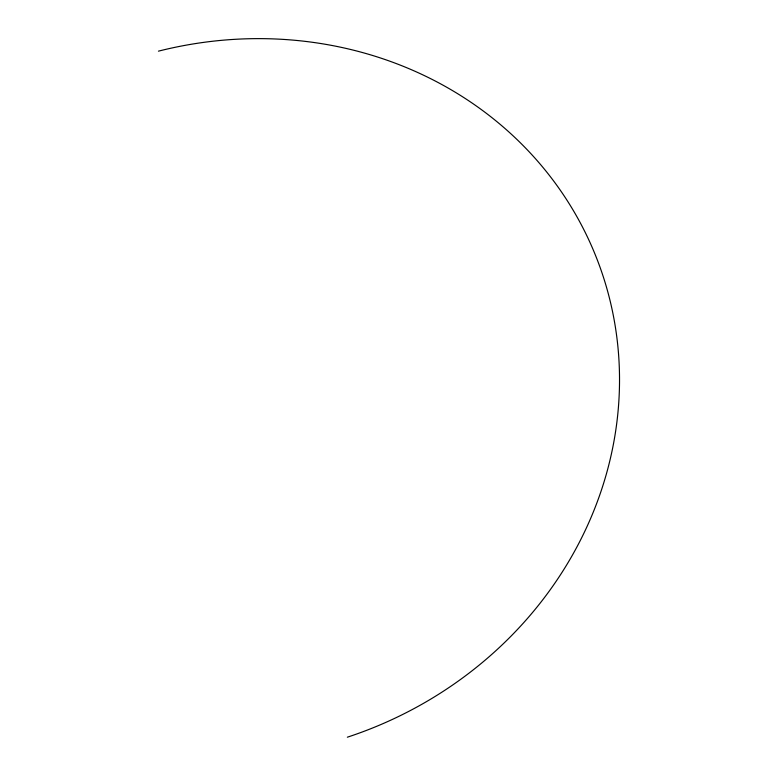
<?xml version="1.0" encoding="UTF-8"?>
<svg xmlns="http://www.w3.org/2000/svg" width="776" height="776" viewBox="0 0 776 776"><rect width="100%" height="100%" fill="white"/><g stroke="black" fill="none" stroke-linecap="round" stroke-linejoin="round"><path stroke-width="1.16" d="M158.44 51.158A384.023 355.786 -21.1 0 1 607.598 291.136A384.023 355.786 -21.1 0 1 347.347 737.2"/></g></svg>
